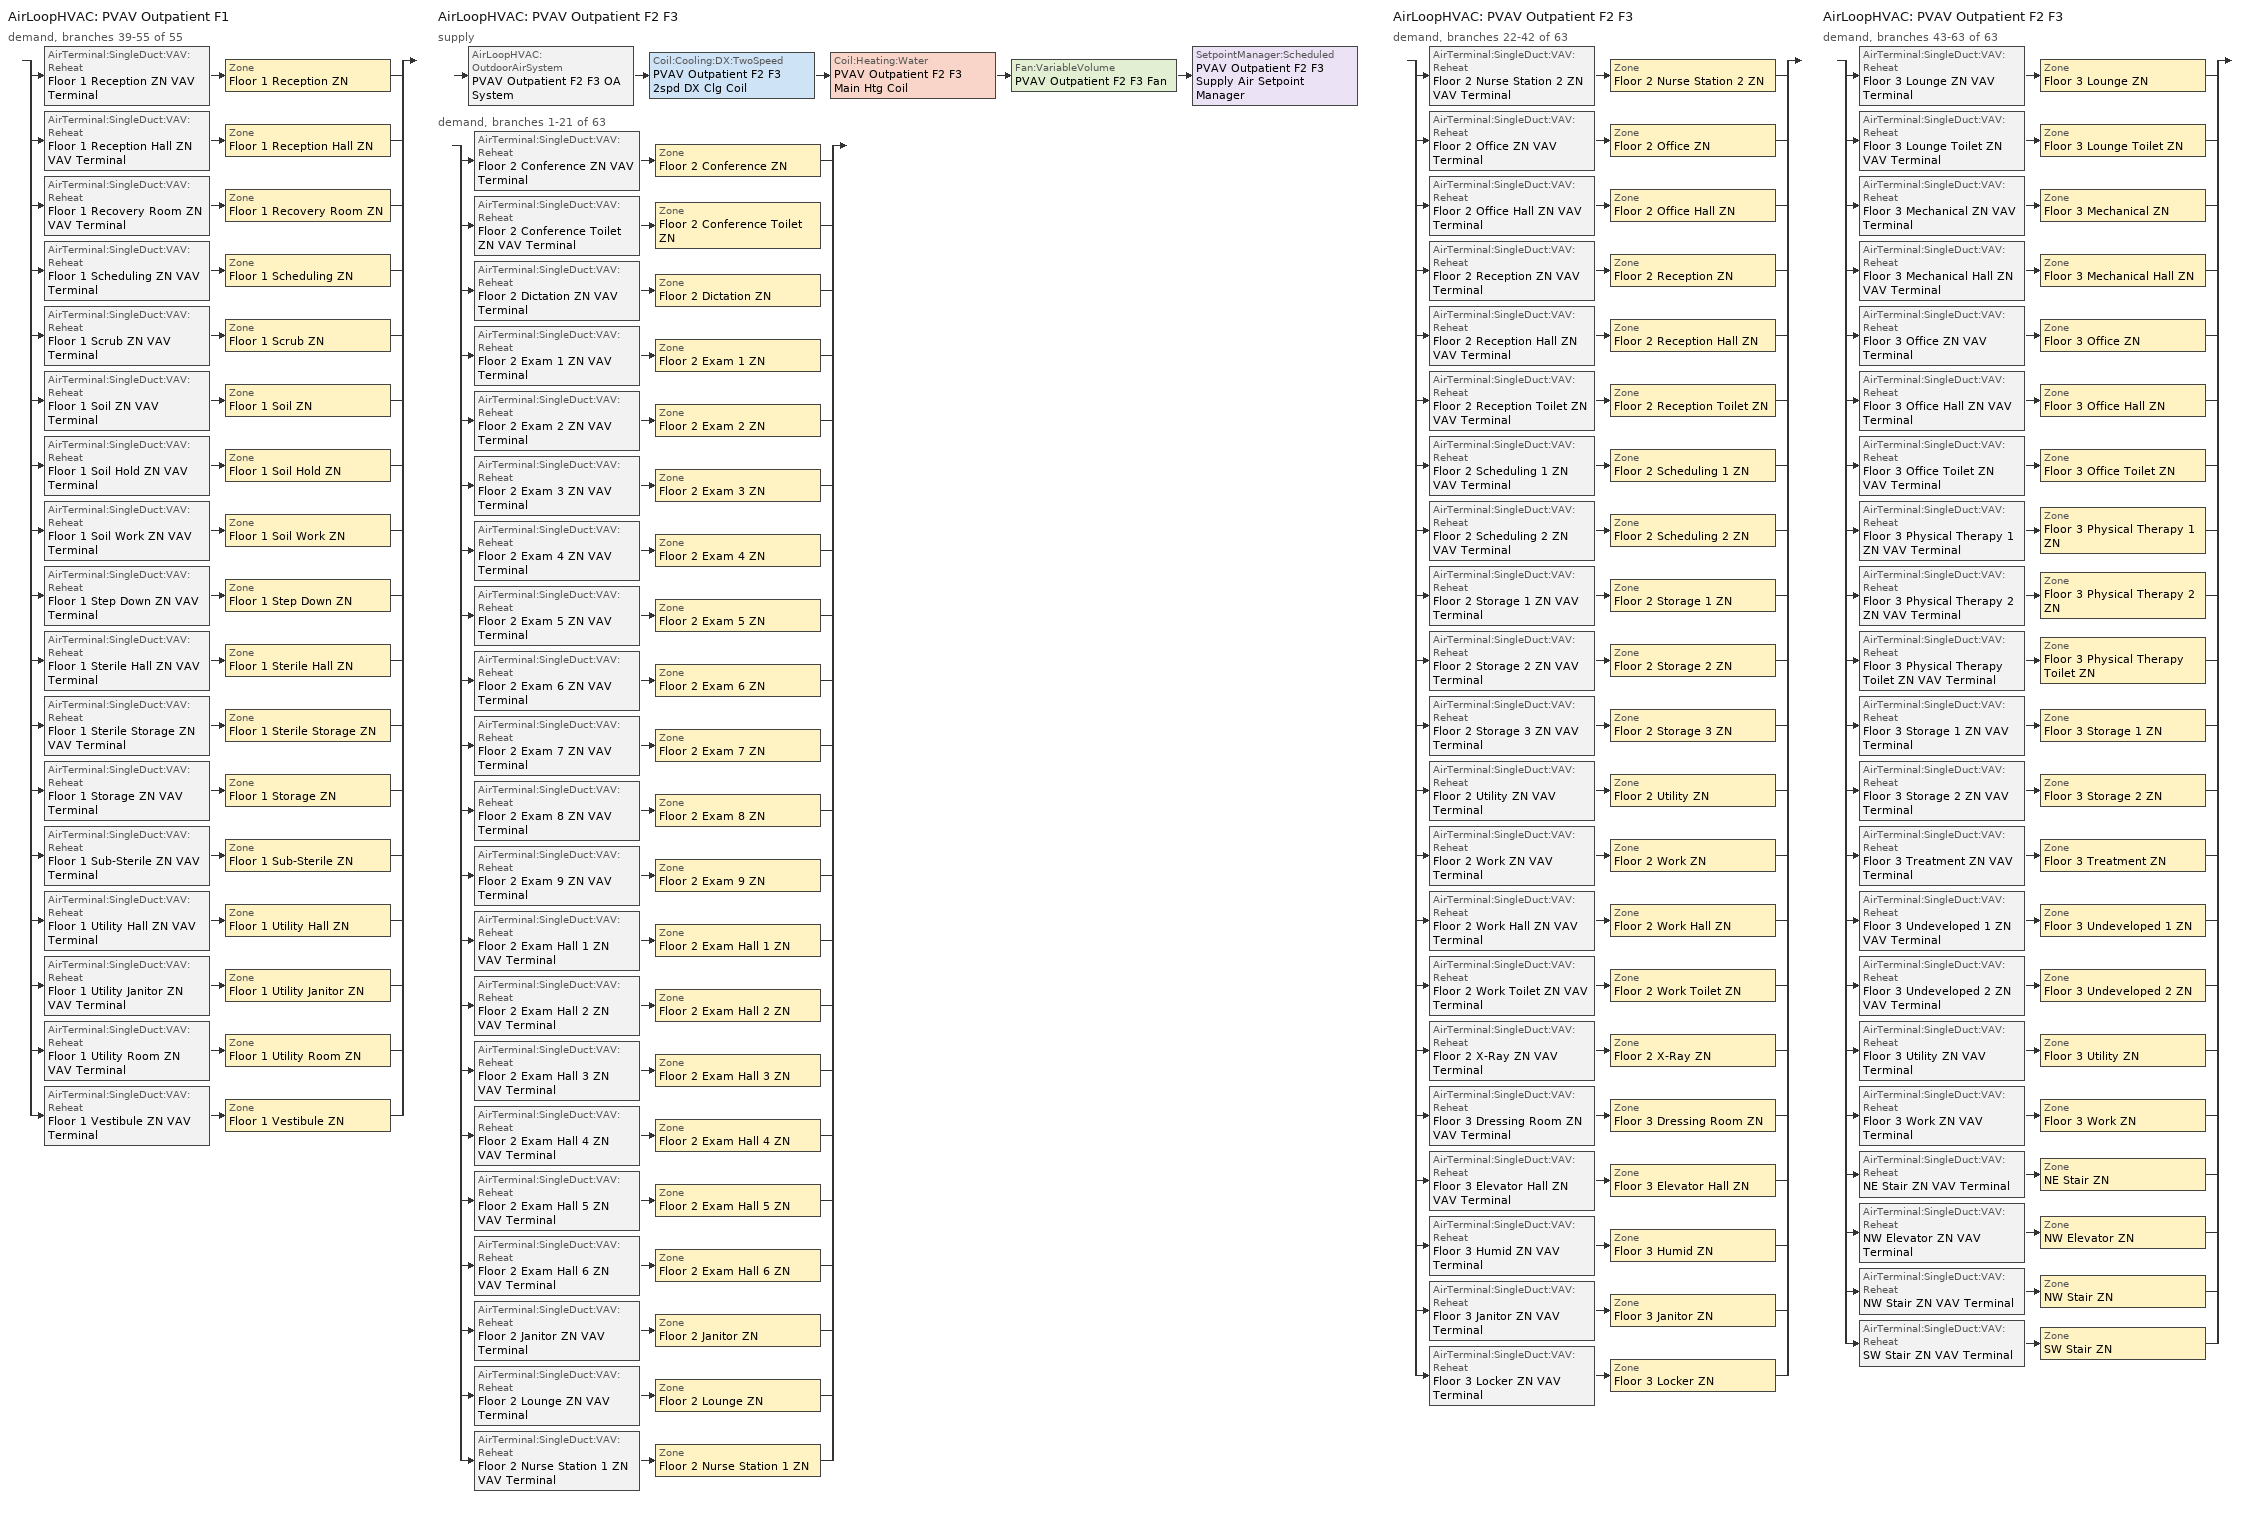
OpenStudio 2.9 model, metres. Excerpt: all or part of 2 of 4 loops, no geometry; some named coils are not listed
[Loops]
AirLoopHVAC 'PVAV Outpatient F1'
 demand, branches 39-55 of 55: split
  | AirTerminal:SingleDuct:VAV:Reheat 'Floor 1 Reception ZN VAV Terminal' > Zone 'Floor 1 Reception ZN'
  | AirTerminal:SingleDuct:VAV:Reheat 'Floor 1 Reception Hall ZN VAV Terminal' > Zone 'Floor 1 Reception Hall ZN'
  | AirTerminal:SingleDuct:VAV:Reheat 'Floor 1 Recovery Room ZN VAV Terminal' > Zone 'Floor 1 Recovery Room ZN'
  | AirTerminal:SingleDuct:VAV:Reheat 'Floor 1 Scheduling ZN VAV Terminal' > Zone 'Floor 1 Scheduling ZN'
  | AirTerminal:SingleDuct:VAV:Reheat 'Floor 1 Scrub ZN VAV Terminal' > Zone 'Floor 1 Scrub ZN'
  | AirTerminal:SingleDuct:VAV:Reheat 'Floor 1 Soil ZN VAV Terminal' > Zone 'Floor 1 Soil ZN'
  | AirTerminal:SingleDuct:VAV:Reheat 'Floor 1 Soil Hold ZN VAV Terminal' > Zone 'Floor 1 Soil Hold ZN'
  | AirTerminal:SingleDuct:VAV:Reheat 'Floor 1 Soil Work ZN VAV Terminal' > Zone 'Floor 1 Soil Work ZN'
  | AirTerminal:SingleDuct:VAV:Reheat 'Floor 1 Step Down ZN VAV Terminal' > Zone 'Floor 1 Step Down ZN'
  | AirTerminal:SingleDuct:VAV:Reheat 'Floor 1 Sterile Hall ZN VAV Terminal' > Zone 'Floor 1 Sterile Hall ZN'
  | AirTerminal:SingleDuct:VAV:Reheat 'Floor 1 Sterile Storage ZN VAV Terminal' > Zone 'Floor 1 Sterile Storage ZN'
  | AirTerminal:SingleDuct:VAV:Reheat 'Floor 1 Storage ZN VAV Terminal' > Zone 'Floor 1 Storage ZN'
  | AirTerminal:SingleDuct:VAV:Reheat 'Floor 1 Sub-Sterile ZN VAV Terminal' > Zone 'Floor 1 Sub-Sterile ZN'
  | AirTerminal:SingleDuct:VAV:Reheat 'Floor 1 Utility Hall ZN VAV Terminal' > Zone 'Floor 1 Utility Hall ZN'
  | AirTerminal:SingleDuct:VAV:Reheat 'Floor 1 Utility Janitor ZN VAV Terminal' > Zone 'Floor 1 Utility Janitor ZN'
  | AirTerminal:SingleDuct:VAV:Reheat 'Floor 1 Utility Room ZN VAV Terminal' > Zone 'Floor 1 Utility Room ZN'
  | AirTerminal:SingleDuct:VAV:Reheat 'Floor 1 Vestibule ZN VAV Terminal' > Zone 'Floor 1 Vestibule ZN'
AirLoopHVAC 'PVAV Outpatient F2 F3'
 supply: AirLoopHVAC:OutdoorAirSystem 'PVAV Outpatient F2 F3 OA System' > Coil:Cooling:DX:TwoSpeed 'PVAV Outpatient F2 F3 2spd DX Clg Coil' > Coil:Heating:Water 'PVAV Outpatient F2 F3 Main Htg Coil' > Fan:VariableVolume 'PVAV Outpatient F2 F3 Fan' > SetpointManager:Scheduled 'PVAV Outpatient F2 F3 Supply Air Setpoint Manager'
 demand, branches 1-21 of 63: split
  | AirTerminal:SingleDuct:VAV:Reheat 'Floor 2 Conference ZN VAV Terminal' > Zone 'Floor 2 Conference ZN'
  | AirTerminal:SingleDuct:VAV:Reheat 'Floor 2 Conference Toilet ZN VAV Terminal' > Zone 'Floor 2 Conference Toilet ZN'
  | AirTerminal:SingleDuct:VAV:Reheat 'Floor 2 Dictation ZN VAV Terminal' > Zone 'Floor 2 Dictation ZN'
  | AirTerminal:SingleDuct:VAV:Reheat 'Floor 2 Exam 1 ZN VAV Terminal' > Zone 'Floor 2 Exam 1 ZN'
  | AirTerminal:SingleDuct:VAV:Reheat 'Floor 2 Exam 2 ZN VAV Terminal' > Zone 'Floor 2 Exam 2 ZN'
  | AirTerminal:SingleDuct:VAV:Reheat 'Floor 2 Exam 3 ZN VAV Terminal' > Zone 'Floor 2 Exam 3 ZN'
  | AirTerminal:SingleDuct:VAV:Reheat 'Floor 2 Exam 4 ZN VAV Terminal' > Zone 'Floor 2 Exam 4 ZN'
  | AirTerminal:SingleDuct:VAV:Reheat 'Floor 2 Exam 5 ZN VAV Terminal' > Zone 'Floor 2 Exam 5 ZN'
  | AirTerminal:SingleDuct:VAV:Reheat 'Floor 2 Exam 6 ZN VAV Terminal' > Zone 'Floor 2 Exam 6 ZN'
  | AirTerminal:SingleDuct:VAV:Reheat 'Floor 2 Exam 7 ZN VAV Terminal' > Zone 'Floor 2 Exam 7 ZN'
  | AirTerminal:SingleDuct:VAV:Reheat 'Floor 2 Exam 8 ZN VAV Terminal' > Zone 'Floor 2 Exam 8 ZN'
  | AirTerminal:SingleDuct:VAV:Reheat 'Floor 2 Exam 9 ZN VAV Terminal' > Zone 'Floor 2 Exam 9 ZN'
  | AirTerminal:SingleDuct:VAV:Reheat 'Floor 2 Exam Hall 1 ZN VAV Terminal' > Zone 'Floor 2 Exam Hall 1 ZN'
  | AirTerminal:SingleDuct:VAV:Reheat 'Floor 2 Exam Hall 2 ZN VAV Terminal' > Zone 'Floor 2 Exam Hall 2 ZN'
  | AirTerminal:SingleDuct:VAV:Reheat 'Floor 2 Exam Hall 3 ZN VAV Terminal' > Zone 'Floor 2 Exam Hall 3 ZN'
  | AirTerminal:SingleDuct:VAV:Reheat 'Floor 2 Exam Hall 4 ZN VAV Terminal' > Zone 'Floor 2 Exam Hall 4 ZN'
  | AirTerminal:SingleDuct:VAV:Reheat 'Floor 2 Exam Hall 5 ZN VAV Terminal' > Zone 'Floor 2 Exam Hall 5 ZN'
  | AirTerminal:SingleDuct:VAV:Reheat 'Floor 2 Exam Hall 6 ZN VAV Terminal' > Zone 'Floor 2 Exam Hall 6 ZN'
  | AirTerminal:SingleDuct:VAV:Reheat 'Floor 2 Janitor ZN VAV Terminal' > Zone 'Floor 2 Janitor ZN'
  | AirTerminal:SingleDuct:VAV:Reheat 'Floor 2 Lounge ZN VAV Terminal' > Zone 'Floor 2 Lounge ZN'
  | AirTerminal:SingleDuct:VAV:Reheat 'Floor 2 Nurse Station 1 ZN VAV Terminal' > Zone 'Floor 2 Nurse Station 1 ZN'
AirLoopHVAC 'PVAV Outpatient F2 F3'
 demand, branches 22-42 of 63: split
  | AirTerminal:SingleDuct:VAV:Reheat 'Floor 2 Nurse Station 2 ZN VAV Terminal' > Zone 'Floor 2 Nurse Station 2 ZN'
  | AirTerminal:SingleDuct:VAV:Reheat 'Floor 2 Office ZN VAV Terminal' > Zone 'Floor 2 Office ZN'
  | AirTerminal:SingleDuct:VAV:Reheat 'Floor 2 Office Hall ZN VAV Terminal' > Zone 'Floor 2 Office Hall ZN'
  | AirTerminal:SingleDuct:VAV:Reheat 'Floor 2 Reception ZN VAV Terminal' > Zone 'Floor 2 Reception ZN'
  | AirTerminal:SingleDuct:VAV:Reheat 'Floor 2 Reception Hall ZN VAV Terminal' > Zone 'Floor 2 Reception Hall ZN'
  | AirTerminal:SingleDuct:VAV:Reheat 'Floor 2 Reception Toilet ZN VAV Terminal' > Zone 'Floor 2 Reception Toilet ZN'
  | AirTerminal:SingleDuct:VAV:Reheat 'Floor 2 Scheduling 1 ZN VAV Terminal' > Zone 'Floor 2 Scheduling 1 ZN'
  | AirTerminal:SingleDuct:VAV:Reheat 'Floor 2 Scheduling 2 ZN VAV Terminal' > Zone 'Floor 2 Scheduling 2 ZN'
  | AirTerminal:SingleDuct:VAV:Reheat 'Floor 2 Storage 1 ZN VAV Terminal' > Zone 'Floor 2 Storage 1 ZN'
  | AirTerminal:SingleDuct:VAV:Reheat 'Floor 2 Storage 2 ZN VAV Terminal' > Zone 'Floor 2 Storage 2 ZN'
  | AirTerminal:SingleDuct:VAV:Reheat 'Floor 2 Storage 3 ZN VAV Terminal' > Zone 'Floor 2 Storage 3 ZN'
  | AirTerminal:SingleDuct:VAV:Reheat 'Floor 2 Utility ZN VAV Terminal' > Zone 'Floor 2 Utility ZN'
  | AirTerminal:SingleDuct:VAV:Reheat 'Floor 2 Work ZN VAV Terminal' > Zone 'Floor 2 Work ZN'
  | AirTerminal:SingleDuct:VAV:Reheat 'Floor 2 Work Hall ZN VAV Terminal' > Zone 'Floor 2 Work Hall ZN'
  | AirTerminal:SingleDuct:VAV:Reheat 'Floor 2 Work Toilet ZN VAV Terminal' > Zone 'Floor 2 Work Toilet ZN'
  | AirTerminal:SingleDuct:VAV:Reheat 'Floor 2 X-Ray ZN VAV Terminal' > Zone 'Floor 2 X-Ray ZN'
  | AirTerminal:SingleDuct:VAV:Reheat 'Floor 3 Dressing Room ZN VAV Terminal' > Zone 'Floor 3 Dressing Room ZN'
  | AirTerminal:SingleDuct:VAV:Reheat 'Floor 3 Elevator Hall ZN VAV Terminal' > Zone 'Floor 3 Elevator Hall ZN'
  | AirTerminal:SingleDuct:VAV:Reheat 'Floor 3 Humid ZN VAV Terminal' > Zone 'Floor 3 Humid ZN'
  | AirTerminal:SingleDuct:VAV:Reheat 'Floor 3 Janitor ZN VAV Terminal' > Zone 'Floor 3 Janitor ZN'
  | AirTerminal:SingleDuct:VAV:Reheat 'Floor 3 Locker ZN VAV Terminal' > Zone 'Floor 3 Locker ZN'
AirLoopHVAC 'PVAV Outpatient F2 F3'
 demand, branches 43-63 of 63: split
  | AirTerminal:SingleDuct:VAV:Reheat 'Floor 3 Lounge ZN VAV Terminal' > Zone 'Floor 3 Lounge ZN'
  | AirTerminal:SingleDuct:VAV:Reheat 'Floor 3 Lounge Toilet ZN VAV Terminal' > Zone 'Floor 3 Lounge Toilet ZN'
  | AirTerminal:SingleDuct:VAV:Reheat 'Floor 3 Mechanical ZN VAV Terminal' > Zone 'Floor 3 Mechanical ZN'
  | AirTerminal:SingleDuct:VAV:Reheat 'Floor 3 Mechanical Hall ZN VAV Terminal' > Zone 'Floor 3 Mechanical Hall ZN'
  | AirTerminal:SingleDuct:VAV:Reheat 'Floor 3 Office ZN VAV Terminal' > Zone 'Floor 3 Office ZN'
  | AirTerminal:SingleDuct:VAV:Reheat 'Floor 3 Office Hall ZN VAV Terminal' > Zone 'Floor 3 Office Hall ZN'
  | AirTerminal:SingleDuct:VAV:Reheat 'Floor 3 Office Toilet ZN VAV Terminal' > Zone 'Floor 3 Office Toilet ZN'
  | AirTerminal:SingleDuct:VAV:Reheat 'Floor 3 Physical Therapy 1 ZN VAV Terminal' > Zone 'Floor 3 Physical Therapy 1 ZN'
  | AirTerminal:SingleDuct:VAV:Reheat 'Floor 3 Physical Therapy 2 ZN VAV Terminal' > Zone 'Floor 3 Physical Therapy 2 ZN'
  | AirTerminal:SingleDuct:VAV:Reheat 'Floor 3 Physical Therapy Toilet ZN VAV Terminal' > Zone 'Floor 3 Physical Therapy Toilet ZN'
  | AirTerminal:SingleDuct:VAV:Reheat 'Floor 3 Storage 1 ZN VAV Terminal' > Zone 'Floor 3 Storage 1 ZN'
  | AirTerminal:SingleDuct:VAV:Reheat 'Floor 3 Storage 2 ZN VAV Terminal' > Zone 'Floor 3 Storage 2 ZN'
  | AirTerminal:SingleDuct:VAV:Reheat 'Floor 3 Treatment ZN VAV Terminal' > Zone 'Floor 3 Treatment ZN'
  | AirTerminal:SingleDuct:VAV:Reheat 'Floor 3 Undeveloped 1 ZN VAV Terminal' > Zone 'Floor 3 Undeveloped 1 ZN'
  | AirTerminal:SingleDuct:VAV:Reheat 'Floor 3 Undeveloped 2 ZN VAV Terminal' > Zone 'Floor 3 Undeveloped 2 ZN'
  | AirTerminal:SingleDuct:VAV:Reheat 'Floor 3 Utility ZN VAV Terminal' > Zone 'Floor 3 Utility ZN'
  | AirTerminal:SingleDuct:VAV:Reheat 'Floor 3 Work ZN VAV Terminal' > Zone 'Floor 3 Work ZN'
  | AirTerminal:SingleDuct:VAV:Reheat 'NE Stair ZN VAV Terminal' > Zone 'NE Stair ZN'
  | AirTerminal:SingleDuct:VAV:Reheat 'NW Elevator ZN VAV Terminal' > Zone 'NW Elevator ZN'
  | AirTerminal:SingleDuct:VAV:Reheat 'NW Stair ZN VAV Terminal' > Zone 'NW Stair ZN'
  | AirTerminal:SingleDuct:VAV:Reheat 'SW Stair ZN VAV Terminal' > Zone 'SW Stair ZN'
[Sizing:Zone] Zone Cooling Design Supply Air Temperature Input Method=SupplyAirTemperature; Zone Cooling Design Supply Air Temperature {C}=12.7778; Zone Cooling Design Supply Air Temperature Difference {deltaC}=11.11; Zone Heating Design Supply Air Temperature Input Method=SupplyAirTemperature; Zone Heating Design Supply Air Temperature {C}=50; Zone Heating Design Supply Air Temperature Difference {deltaC}=11.11; Zone Cooling Design Supply Air Humidity Ratio {kg-H2O/kg-air}=0.0085; Zone Heating Design Supply Air Humidity Ratio {kg-H2O/kg-air}=0.008; Heating Design Air Flow Method=DesignDay; Account for Dedicated Outdoor Air System=No; Dedicated Outdoor Air System Control Strategy=NeutralSupplyAir; Dedicated Outdoor Air Low Setpoint Temperature for Design {C}=autosize; Dedicated Outdoor Air High Setpoint Temperature for Design {C}=autosize
Name | Cooling Design Air Flow Method | Cooling Minimum Air Flow per Zone Floor Area {m3/s-m2}
Floor 1 Reception ZN; Floor 1 Reception Hall ZN; Floor 1 Scheduling ZN; Floor 1 Scrub ZN; Floor 1 Sterile Hall ZN; Floor 1 Sterile Storage ZN; Floor 1 Storage ZN; Floor 1 Sub-Sterile ZN; Floor 1 Utility Hall ZN; Floor 1 Utility Janitor ZN; Floor 1 Utility Room ZN; Floor 1 Vestibule ZN; Floor 2 Conference ZN; Floor 2 Dictation ZN; Floor 2 Exam Hall 1 ZN; Floor 2 Exam Hall 2 ZN; Floor 2 Exam Hall 3 ZN; Floor 2 Exam Hall 4 ZN; Floor 2 Exam Hall 5 ZN; Floor 2 Exam Hall 6 ZN; Floor 2 Janitor ZN; Floor 2 Lounge ZN; Floor 2 Nurse Station 1 ZN; Floor 2 Nurse Station 2 ZN; Floor 2 Office ZN; Floor 2 Office Hall ZN; Floor 2 Reception ZN; Floor 2 Reception Hall ZN; Floor 2 Scheduling 1 ZN; Floor 2 Scheduling 2 ZN; Floor 2 Storage 1 ZN; Floor 2 Storage 2 ZN; Floor 2 Storage 3 ZN; Floor 2 Utility ZN; Floor 2 Work ZN; Floor 2 Work Hall ZN; Floor 2 X-Ray ZN; Floor 3 Dressing Room ZN; Floor 3 Elevator Hall ZN; Floor 3 Humid ZN; Floor 3 Janitor ZN; Floor 3 Locker ZN; Floor 3 Lounge ZN; Floor 3 Mechanical Hall ZN; Floor 3 Office ZN; Floor 3 Office Hall ZN; Floor 3 Storage 1 ZN; Floor 3 Storage 2 ZN; Floor 3 Undeveloped 1 ZN; Floor 3 Undeveloped 2 ZN; Floor 3 Utility ZN; Floor 3 Work ZN; NE Stair ZN; NW Elevator ZN; NW Stair ZN; SW Stair ZN | DesignDay
Floor 1 Recovery Room ZN; Floor 1 Step Down ZN; Floor 2 Exam 1 ZN; Floor 2 Exam 2 ZN; Floor 2 Exam 3 ZN; Floor 2 Exam 4 ZN; Floor 2 Exam 5 ZN; Floor 2 Exam 6 ZN; Floor 2 Exam 7 ZN; Floor 2 Exam 8 ZN; Floor 2 Exam 9 ZN; Floor 3 Physical Therapy 1 ZN; Floor 3 Physical Therapy 2 ZN; Floor 3 Treatment ZN | DesignDayWithLimit | 0.00508
Floor 1 Soil ZN; Floor 1 Soil Hold ZN; Floor 1 Soil Work ZN; Floor 2 Conference Toilet ZN; Floor 2 Reception Toilet ZN; Floor 2 Work Toilet ZN; Floor 3 Lounge Toilet ZN; Floor 3 Office Toilet ZN; Floor 3 Physical Therapy Toilet ZN | DesignDayWithLimit | 0.00846667
[Zone equipment]
Floor 1 Reception ZN: Floor 1 Reception ZN VAV Terminal
Floor 1 Reception Hall ZN: Floor 1 Reception Hall ZN VAV Terminal
Floor 1 Recovery Room ZN: Floor 1 Recovery Room ZN VAV Terminal
Floor 1 Scheduling ZN: Floor 1 Scheduling ZN VAV Terminal
Floor 1 Scrub ZN: Floor 1 Scrub ZN VAV Terminal
Floor 1 Soil ZN: Floor 1 Soil ZN VAV Terminal, Floor 1 Soil ZN Exhaust Fan
Floor 1 Soil Hold ZN: Floor 1 Soil Hold ZN VAV Terminal, Floor 1 Soil Hold ZN Exhaust Fan
Floor 1 Soil Work ZN: Floor 1 Soil Work ZN VAV Terminal, Floor 1 Soil Work ZN Exhaust Fan
Floor 1 Step Down ZN: Floor 1 Step Down ZN VAV Terminal
Floor 1 Sterile Hall ZN: Floor 1 Sterile Hall ZN VAV Terminal
Floor 1 Sterile Storage ZN: Floor 1 Sterile Storage ZN VAV Terminal
Floor 1 Storage ZN: Floor 1 Storage ZN VAV Terminal
Floor 1 Sub-Sterile ZN: Floor 1 Sub-Sterile ZN VAV Terminal
Floor 1 Utility Hall ZN: Floor 1 Utility Hall ZN VAV Terminal
Floor 1 Utility Janitor ZN: Floor 1 Utility Janitor ZN VAV Terminal
Floor 1 Utility Room ZN: Floor 1 Utility Room ZN VAV Terminal
Floor 1 Vestibule ZN: Floor 1 Vestibule ZN VAV Terminal
Floor 2 Conference ZN: Floor 2 Conference ZN VAV Terminal
Floor 2 Conference Toilet ZN: Floor 2 Conference Toilet ZN VAV Terminal, Floor 2 Conference Toilet ZN Exhaust Fan
Floor 2 Dictation ZN: Floor 2 Dictation ZN VAV Terminal
Floor 2 Exam 1 ZN: Floor 2 Exam 1 ZN VAV Terminal
Floor 2 Exam 2 ZN: Floor 2 Exam 2 ZN VAV Terminal
Floor 2 Exam 3 ZN: Floor 2 Exam 3 ZN VAV Terminal
Floor 2 Exam 4 ZN: Floor 2 Exam 4 ZN VAV Terminal
Floor 2 Exam 5 ZN: Floor 2 Exam 5 ZN VAV Terminal
Floor 2 Exam 6 ZN: Floor 2 Exam 6 ZN VAV Terminal
Floor 2 Exam 7 ZN: Floor 2 Exam 7 ZN VAV Terminal
Floor 2 Exam 8 ZN: Floor 2 Exam 8 ZN VAV Terminal
Floor 2 Exam 9 ZN: Floor 2 Exam 9 ZN VAV Terminal
Floor 2 Exam Hall 1 ZN: Floor 2 Exam Hall 1 ZN VAV Terminal
Floor 2 Exam Hall 2 ZN: Floor 2 Exam Hall 2 ZN VAV Terminal
Floor 2 Exam Hall 3 ZN: Floor 2 Exam Hall 3 ZN VAV Terminal
Floor 2 Exam Hall 4 ZN: Floor 2 Exam Hall 4 ZN VAV Terminal
Floor 2 Exam Hall 5 ZN: Floor 2 Exam Hall 5 ZN VAV Terminal
Floor 2 Exam Hall 6 ZN: Floor 2 Exam Hall 6 ZN VAV Terminal
Floor 2 Janitor ZN: Floor 2 Janitor ZN VAV Terminal
Floor 2 Lounge ZN: Floor 2 Lounge ZN VAV Terminal
Floor 2 Nurse Station 1 ZN: Floor 2 Nurse Station 1 ZN VAV Terminal
Floor 2 Nurse Station 2 ZN: Floor 2 Nurse Station 2 ZN VAV Terminal
Floor 2 Office ZN: Floor 2 Office ZN VAV Terminal
Floor 2 Office Hall ZN: Floor 2 Office Hall ZN VAV Terminal
Floor 2 Reception ZN: Floor 2 Reception ZN VAV Terminal
Floor 2 Reception Hall ZN: Floor 2 Reception Hall ZN VAV Terminal
Floor 2 Reception Toilet ZN: Floor 2 Reception Toilet ZN VAV Terminal, Floor 2 Reception Toilet ZN Exhaust Fan
Floor 2 Scheduling 1 ZN: Floor 2 Scheduling 1 ZN VAV Terminal
Floor 2 Scheduling 2 ZN: Floor 2 Scheduling 2 ZN VAV Terminal
Floor 2 Storage 1 ZN: Floor 2 Storage 1 ZN VAV Terminal
Floor 2 Storage 2 ZN: Floor 2 Storage 2 ZN VAV Terminal
Floor 2 Storage 3 ZN: Floor 2 Storage 3 ZN VAV Terminal
Floor 2 Utility ZN: Floor 2 Utility ZN VAV Terminal
Floor 2 Work ZN: Floor 2 Work ZN VAV Terminal
Floor 2 Work Hall ZN: Floor 2 Work Hall ZN VAV Terminal
Floor 2 Work Toilet ZN: Floor 2 Work Toilet ZN VAV Terminal, Floor 2 Work Toilet ZN Exhaust Fan
Floor 2 X-Ray ZN: Floor 2 X-Ray ZN VAV Terminal, Floor 2 X-Ray ZN Exhaust Fan
Floor 3 Dressing Room ZN: Floor 3 Dressing Room ZN VAV Terminal
Floor 3 Elevator Hall ZN: Floor 3 Elevator Hall ZN VAV Terminal
Floor 3 Humid ZN: Floor 3 Humid ZN VAV Terminal
Floor 3 Janitor ZN: Floor 3 Janitor ZN VAV Terminal
Floor 3 Locker ZN: Floor 3 Locker ZN VAV Terminal
Floor 3 Lounge ZN: Floor 3 Lounge ZN VAV Terminal
Floor 3 Lounge Toilet ZN: Floor 3 Lounge Toilet ZN VAV Terminal, Floor 3 Lounge Toilet ZN Exhaust Fan
Floor 3 Mechanical ZN: Floor 3 Mechanical ZN VAV Terminal
Floor 3 Mechanical Hall ZN: Floor 3 Mechanical Hall ZN VAV Terminal
Floor 3 Office ZN: Floor 3 Office ZN VAV Terminal
Floor 3 Office Hall ZN: Floor 3 Office Hall ZN VAV Terminal
Floor 3 Office Toilet ZN: Floor 3 Office Toilet ZN VAV Terminal, Floor 3 Office Toilet ZN Exhaust Fan
Floor 3 Physical Therapy 1 ZN: Floor 3 Physical Therapy 1 ZN VAV Terminal
Floor 3 Physical Therapy 2 ZN: Floor 3 Physical Therapy 2 ZN VAV Terminal
Floor 3 Physical Therapy Toilet ZN: Floor 3 Physical Therapy Toilet ZN VAV Terminal, Floor 3 Physical Therapy Toilet ZN Exhaust Fan
Floor 3 Storage 1 ZN: Floor 3 Storage 1 ZN VAV Terminal
Floor 3 Storage 2 ZN: Floor 3 Storage 2 ZN VAV Terminal
Floor 3 Treatment ZN: Floor 3 Treatment ZN VAV Terminal
Floor 3 Undeveloped 1 ZN: Floor 3 Undeveloped 1 ZN VAV Terminal
Floor 3 Undeveloped 2 ZN: Floor 3 Undeveloped 2 ZN VAV Terminal
Floor 3 Utility ZN: Floor 3 Utility ZN VAV Terminal
Floor 3 Work ZN: Floor 3 Work ZN VAV Terminal
NE Stair ZN: NE Stair ZN VAV Terminal
NW Elevator ZN: NW Elevator ZN VAV Terminal
NW Stair ZN: NW Stair ZN VAV Terminal
SW Stair ZN: SW Stair ZN VAV Terminal
[SetpointManager:Scheduled]
PVAV Outpatient F2 F3 Supply Air Setpoint Manager: Control Variable=Temperature; Schedule=Supply Air Temp - 55.0F 1
[AirLoopHVAC]
PVAV Outpatient F2 F3: Availability Schedule=OutPatientHealthCare HVACOperationSchd; Design Supply Air Flow Rate {m3/s}=AutoSize
[Sizing:System]
PVAV Outpatient F2 F3: Type of Load to Size On=Sensible; Design Outdoor Air Flow Rate {m3/s}=Autosize; Central Heating Maximum System Air Flow Ratio=0.3; Preheat Design Temperature {C}=7.22222; Preheat Design Humidity Ratio {kg-H2O/kg-Air}=0.008; Precool Design Temperature {C}=12.7778; Precool Design Humidity Ratio {kg-H2O/kg-Air}=0.008; Central Cooling Design Supply Air Temperature {C}=12.7778; Central Heating Design Supply Air Temperature {C}=12.7778; Sizing Option=Coincident; 100% Outdoor Air in Cooling=No; 100% Outdoor Air in Heating=No; Central Cooling Design Supply Air Humidity Ratio {kg-H2O/kg-Air}=0.0085; Central Heating Design Supply Air Humidity Ratio {kg-H2O/kg-Air}=0.008; Cooling Design Air Flow Method=DesignDay; Cooling Design Air Flow Rate {m3/s}=0; Heating Design Air Flow Method=DesignDay; Heating Design Air Flow Rate {m3/s}=0; System Outdoor Air Method=ZoneSum; Zone Maximum Outdoor Air Fraction=1; Cooling Supply Air Flow Rate Per Floor Area {m3/s-m2}=0.00996765; Cooling Fraction of Autosized Cooling Supply Air Flow Rate=1; Cooling Supply Air Flow Rate Per Unit Cooling Capacity {m3/s-W}=3.94755e-05; Heating Supply Air Flow Rate Per Floor Area {m3/s-m2}=0.00996765; Heating Fraction of Autosized Heating Supply Air Flow Rate=1; Heating Fraction of Autosized Cooling Supply Air Flow Rate=1; Heating Supply Air Flow Rate Per Unit Heating Capacity {m3/s-W}=3.15882e-05; Cooling Design Capacity Method=CoolingDesignCapacity; Cooling Design Capacity {W}=autosize; Cooling Design Capacity Per Floor Area {W/m2}=234.7; Fraction of Autosized Cooling Design Capacity=1; Heating Design Capacity Method=HeatingDesignCapacity; Heating Design Capacity {W}=autosize; Heating Design Capacity Per Floor Area {W/m2}=157; Fraction of Autosized Heating Design Capacity=1; Central Cooling Capacity Control Method=OnOff
[Fan:VariableVolume]
PVAV Outpatient F2 F3 Fan: Availability Schedule=Always On Discrete; Fan Total Efficiency=0.6045; Pressure Rise {Pa}=1017.592; Maximum Flow Rate {m3/s}=Autosize; Fan Power Minimum Flow Rate Input Method=FixedFlowRate; Fan Power Minimum Flow Fraction=0; Fan Power Minimum Air Flow Rate {m3/s}=0; Motor Efficiency=0.93; Motor In Airstream Fraction=1; Fan Power Coefficient 1=0.0407599; Fan Power Coefficient 2=0.088045; Fan Power Coefficient 3=-0.0729261; Fan Power Coefficient 4=0.94374; Fan Power Coefficient 5=0
[Coil:Cooling:DX:TwoSpeed]
PVAV Outpatient F2 F3 2spd DX Clg Coil: Availability Schedule=Always On Discrete; Rated High Speed Total Cooling Capacity {W}=Autosize; Rated High Speed Sensible Heat Ratio=Autosize; Rated High Speed COP {W/W}=3; Rated High Speed Air Flow Rate {m3/s}=Autosize; Total Cooling Capacity Function of Temperature Curve=Curve Biquadratic 5; Total Cooling Capacity Function of Flow Fraction Curve=Curve Quadratic 4; Energy Input Ratio Function of Temperature Curve=Curve Biquadratic 6; Energy Input Ratio Function of Flow Fraction Curve=Curve Quadratic 5; Part Load Fraction Correlation Curve=Curve Quadratic 6; Rated Low Speed Total Cooling Capacity {W}=Autosize; Rated Low Speed Sensible Heat Ratio=0.69; Rated Low Speed COP {W/W}=3; Low Speed Total Cooling Capacity Function of Temperature Curve=Curve Biquadratic 7; Low Speed Energy Input Ratio Function of Temperature Curve=Curve Biquadratic 8; Condenser Type=AirCooled; High Speed Evaporative Condenser Effectiveness=0; High Speed Evaporative Condenser Air Flow Rate {m3/s}=Autosize; High Speed Evaporative Condenser Pump Rated Power Consumption {W}=Autosize; Low Speed Evaporative Condenser Effectiveness=0; Low Speed Evaporative Condenser Air Flow Rate {m3/s}=Autosize; Low Speed Evaporative Condenser Pump Rated Power Consumption {W}=Autosize; Basin Heater Capacity {W/K}=10; Basin Heater Setpoint Temperature {C}=2
[Controller:OutdoorAir]
Controller Outdoor Air 2: Minimum Outdoor Air Flow Rate {m3/s}=autosize; Maximum Outdoor Air Flow Rate {m3/s}=Autosize; Economizer Control Type=NoEconomizer; Economizer Control Action Type=ModulateFlow; Economizer Maximum Limit Dry-Bulb Temperature {C}=28; Economizer Maximum Limit Enthalpy {J/kg}=64000; Lockout Type=NoLockout; Minimum Limit Type=FixedMinimum; Minimum Outdoor Air Schedule=OutPatientHealthCare BLDG_OA_SCH; Controller Mechanical Ventilation=PVAV Outpatient F2 F3 Ventilation Controller; High Humidity Control=No; Heat Recovery Bypass Control Type=BypassWhenWithinEconomizerLimits
[Controller:MechanicalVentilation]
PVAV Outpatient F2 F3 Ventilation Controller: Availability Schedule=OutPatientHealthCare BLDG_OA_SCH; System Outdoor Air Method=ZoneSum
[AirLoopHVAC:OutdoorAirSystem]
PVAV Outpatient F2 F3 OA System: Controller=Controller Outdoor Air 2
[AirTerminal:SingleDuct:VAV:Reheat] Availability Schedule=Always On Discrete; Maximum Air Flow Rate {m3/s}=AutoSize; Zone Minimum Air Flow Input Method=Constant; Fixed Minimum Air Flow Rate {m3/s}=0; Maximum Hot Water or Steam Flow Rate {m3/s}=AutoSize; Minimum Hot Water or Steam Flow Rate {m3/s}=0; Convergence Tolerance=0.001; Maximum Flow per Zone Floor Area During Reheat {m3/s-m2}=AutoSize; Maximum Flow Fraction During Reheat=AutoSize; Maximum Reheat Air Temperature {C}=50; Control For Outdoor Air=No
Name | Constant Minimum Air Flow Fraction | Reheat Coil | Damper Heating Action
Floor 1 Reception ZN VAV Terminal | 0.2 | Floor 1 Reception ZN Reheat Coil | ReverseWithLimits
Floor 1 Reception Hall ZN VAV Terminal | 0.2 | Floor 1 Reception Hall ZN Reheat Coil | ReverseWithLimits
Floor 1 Recovery Room ZN VAV Terminal | 1 | Floor 1 Recovery Room ZN Reheat Coil | ReverseWithLimits
Floor 1 Scheduling ZN VAV Terminal | 0.2 | Floor 1 Scheduling ZN Reheat Coil | ReverseWithLimits
Floor 1 Scrub ZN VAV Terminal | 0.2 | Floor 1 Scrub ZN Reheat Coil | ReverseWithLimits
Floor 1 Soil ZN VAV Terminal | 1 | Floor 1 Soil ZN Reheat Coil | ReverseWithLimits
Floor 1 Soil Hold ZN VAV Terminal | 1 | Floor 1 Soil Hold ZN Reheat Coil | ReverseWithLimits
Floor 1 Soil Work ZN VAV Terminal | 1 | Floor 1 Soil Work ZN Reheat Coil | ReverseWithLimits
Floor 1 Step Down ZN VAV Terminal | 1 | Floor 1 Step Down ZN Reheat Coil | ReverseWithLimits
Floor 1 Sterile Hall ZN VAV Terminal | 0.2 | Floor 1 Sterile Hall ZN Reheat Coil | ReverseWithLimits
Floor 1 Sterile Storage ZN VAV Terminal | 0.2 | Floor 1 Sterile Storage ZN Reheat Coil | ReverseWithLimits
Floor 1 Storage ZN VAV Terminal | 0.2 | Floor 1 Storage ZN Reheat Coil | ReverseWithLimits
Floor 1 Sub-Sterile ZN VAV Terminal | 0.2 | Floor 1 Sub-Sterile ZN Reheat Coil | ReverseWithLimits
Floor 1 Utility Hall ZN VAV Terminal | 0.2 | Floor 1 Utility Hall ZN Reheat Coil | ReverseWithLimits
Floor 1 Utility Janitor ZN VAV Terminal | 0.2 | Floor 1 Utility Janitor ZN Reheat Coil | ReverseWithLimits
Floor 1 Utility Room ZN VAV Terminal | 0.2 | Floor 1 Utility Room ZN Reheat Coil | ReverseWithLimits
Floor 1 Vestibule ZN VAV Terminal | 0.2 | Floor 1 Vestibule ZN Reheat Coil | ReverseWithLimits
Floor 2 Conference ZN VAV Terminal | 0.2 | Floor 2 Conference ZN Electric Reheat Coil | Normal
Floor 2 Conference Toilet ZN VAV Terminal | 1 | Floor 2 Conference Toilet ZN Electric Reheat Coil | Normal
Floor 2 Dictation ZN VAV Terminal | 0.2 | Floor 2 Dictation ZN Electric Reheat Coil | Normal
Floor 2 Exam 1 ZN VAV Terminal | 0.51 | Floor 2 Exam 1 ZN Electric Reheat Coil | Normal
Floor 2 Exam 2 ZN VAV Terminal | 1 | Floor 2 Exam 2 ZN Electric Reheat Coil | Normal
Floor 2 Exam 3 ZN VAV Terminal | 1 | Floor 2 Exam 3 ZN Electric Reheat Coil | Normal
Floor 2 Exam 4 ZN VAV Terminal | 0.64 | Floor 2 Exam 4 ZN Electric Reheat Coil | Normal
Floor 2 Exam 5 ZN VAV Terminal | 0.69 | Floor 2 Exam 5 ZN Electric Reheat Coil | Normal
Floor 2 Exam 6 ZN VAV Terminal | 0.94 | Floor 2 Exam 6 ZN Electric Reheat Coil | Normal
Floor 2 Exam 7 ZN VAV Terminal | 1 | Floor 2 Exam 7 ZN Electric Reheat Coil | Normal
Floor 2 Exam 8 ZN VAV Terminal | 0.93 | Floor 2 Exam 8 ZN Electric Reheat Coil | Normal
Floor 2 Exam 9 ZN VAV Terminal | 1 | Floor 2 Exam 9 ZN Electric Reheat Coil | Normal
Floor 2 Exam Hall 1 ZN VAV Terminal | 0.2 | Floor 2 Exam Hall 1 ZN Electric Reheat Coil | Normal
Floor 2 Exam Hall 2 ZN VAV Terminal | 0.2 | Floor 2 Exam Hall 2 ZN Electric Reheat Coil | Normal
Floor 2 Exam Hall 3 ZN VAV Terminal | 0.2 | Floor 2 Exam Hall 3 ZN Electric Reheat Coil | Normal
Floor 2 Exam Hall 4 ZN VAV Terminal | 0.2 | Floor 2 Exam Hall 4 ZN Electric Reheat Coil | Normal
Floor 2 Exam Hall 5 ZN VAV Terminal | 0.2 | Floor 2 Exam Hall 5 ZN Electric Reheat Coil | Normal
Floor 2 Exam Hall 6 ZN VAV Terminal | 0.2 | Floor 2 Exam Hall 6 ZN Electric Reheat Coil | Normal
Floor 2 Janitor ZN VAV Terminal | 0.2 | Floor 2 Janitor ZN Electric Reheat Coil | Normal
Floor 2 Lounge ZN VAV Terminal | 0.2 | Floor 2 Lounge ZN Electric Reheat Coil | Normal
Floor 2 Nurse Station 1 ZN VAV Terminal | 0.2 | Floor 2 Nurse Station 1 ZN Electric Reheat Coil | Normal
Floor 2 Nurse Station 2 ZN VAV Terminal | 0.2 | Floor 2 Nurse Station 2 ZN Electric Reheat Coil | Normal
Floor 2 Office ZN VAV Terminal | 0.2 | Floor 2 Office ZN Electric Reheat Coil | Normal
Floor 2 Office Hall ZN VAV Terminal | 0.2 | Floor 2 Office Hall ZN Electric Reheat Coil | Normal
Floor 2 Reception ZN VAV Terminal | 0.2 | Floor 2 Reception ZN Electric Reheat Coil | Normal
Floor 2 Reception Hall ZN VAV Terminal | 0.2 | Floor 2 Reception Hall ZN Electric Reheat Coil | Normal
Floor 2 Reception Toilet ZN VAV Terminal | 1 | Floor 2 Reception Toilet ZN Electric Reheat Coil | Normal
Floor 2 Scheduling 1 ZN VAV Terminal | 0.2 | Floor 2 Scheduling 1 ZN Electric Reheat Coil | Normal
Floor 2 Scheduling 2 ZN VAV Terminal | 0.2 | Floor 2 Scheduling 2 ZN Electric Reheat Coil | Normal
Floor 2 Storage 1 ZN VAV Terminal | 0.2 | Floor 2 Storage 1 ZN Electric Reheat Coil | Normal
Floor 2 Storage 2 ZN VAV Terminal | 0.2 | Floor 2 Storage 2 ZN Electric Reheat Coil | Normal
Floor 2 Storage 3 ZN VAV Terminal | 0.2 | Floor 2 Storage 3 ZN Electric Reheat Coil | Normal
Floor 2 Utility ZN VAV Terminal | 0.2 | Floor 2 Utility ZN Electric Reheat Coil | Normal
Floor 2 Work ZN VAV Terminal | 0.2 | Floor 2 Work ZN Electric Reheat Coil | Normal
Floor 2 Work Hall ZN VAV Terminal | 0.2 | Floor 2 Work Hall ZN Electric Reheat Coil | Normal
Floor 2 Work Toilet ZN VAV Terminal | 1 | Floor 2 Work Toilet ZN Electric Reheat Coil | Normal
Floor 2 X-Ray ZN VAV Terminal | 0.2 | Floor 2 X-Ray ZN Electric Reheat Coil | Normal
Floor 3 Dressing Room ZN VAV Terminal | 0.2 | Floor 3 Dressing Room ZN Electric Reheat Coil | Normal
Floor 3 Elevator Hall ZN VAV Terminal | 0.2 | Floor 3 Elevator Hall ZN Electric Reheat Coil | Normal
Floor 3 Humid ZN VAV Terminal | 0.2 | Floor 3 Humid ZN Electric Reheat Coil | Normal
Floor 3 Janitor ZN VAV Terminal | 0.2 | Floor 3 Janitor ZN Electric Reheat Coil | Normal
Floor 3 Locker ZN VAV Terminal | 0.2 | Floor 3 Locker ZN Electric Reheat Coil | Normal
Floor 3 Lounge ZN VAV Terminal | 0.2 | Floor 3 Lounge ZN Electric Reheat Coil | Normal
Floor 3 Lounge Toilet ZN VAV Terminal | 1 | Floor 3 Lounge Toilet ZN Electric Reheat Coil | Normal
Floor 3 Mechanical ZN VAV Terminal | 0.2 | Floor 3 Mechanical ZN Electric Reheat Coil | Normal
Floor 3 Mechanical Hall ZN VAV Terminal | 0.2 | Floor 3 Mechanical Hall ZN Electric Reheat Coil | Normal
Floor 3 Office ZN VAV Terminal | 0.2 | Floor 3 Office ZN Electric Reheat Coil | Normal
Floor 3 Office Hall ZN VAV Terminal | 0.2 | Floor 3 Office Hall ZN Electric Reheat Coil | Normal
Floor 3 Office Toilet ZN VAV Terminal | 1 | Floor 3 Office Toilet ZN Electric Reheat Coil | Normal
Floor 3 Physical Therapy 1 ZN VAV Terminal | 0.69 | Floor 3 Physical Therapy 1 ZN Electric Reheat Coil | Normal
Floor 3 Physical Therapy 2 ZN VAV Terminal | 0.83 | Floor 3 Physical Therapy 2 ZN Electric Reheat Coil | Normal
Floor 3 Physical Therapy Toilet ZN VAV Terminal | 1 | Floor 3 Physical Therapy Toilet ZN Electric Reheat Coil | Normal
Floor 3 Storage 1 ZN VAV Terminal | 1 | Floor 3 Storage 1 ZN Electric Reheat Coil | Normal
Floor 3 Storage 2 ZN VAV Terminal | 0.2 | Floor 3 Storage 2 ZN Electric Reheat Coil | Normal
Floor 3 Treatment ZN VAV Terminal | 0.81 | Floor 3 Treatment ZN Electric Reheat Coil | Normal
Floor 3 Undeveloped 1 ZN VAV Terminal | 0.2 | Floor 3 Undeveloped 1 ZN Electric Reheat Coil | Normal
Floor 3 Undeveloped 2 ZN VAV Terminal | 0.2 | Floor 3 Undeveloped 2 ZN Electric Reheat Coil | Normal
Floor 3 Utility ZN VAV Terminal | 0.2 | Floor 3 Utility ZN Electric Reheat Coil | Normal
Floor 3 Work ZN VAV Terminal | 0.2 | Floor 3 Work ZN Electric Reheat Coil | Normal
NE Stair ZN VAV Terminal | 0.2 | NE Stair ZN Electric Reheat Coil | Normal
NW Elevator ZN VAV Terminal | 0.2 | NW Elevator ZN Electric Reheat Coil | Normal
NW Stair ZN VAV Terminal | 0.2 | NW Stair ZN Electric Reheat Coil | Normal
SW Stair ZN VAV Terminal | 0.2 | SW Stair ZN Electric Reheat Coil | Normal
[Coil:Heating:Electric] Availability Schedule=Always On Discrete; Efficiency=1
Floor 2 Conference ZN Electric Reheat Coil; Floor 2 Conference Toilet ZN Electric Reheat Coil; Floor 2 Dictation ZN Electric Reheat Coil; Floor 2 Exam 1 ZN Electric Reheat Coil; Floor 2 Exam 2 ZN Electric Reheat Coil; Floor 2 Exam 3 ZN Electric Reheat Coil; Floor 2 Exam 4 ZN Electric Reheat Coil; Floor 2 Exam 5 ZN Electric Reheat Coil; Floor 2 Exam 6 ZN Electric Reheat Coil; Floor 2 Exam 7 ZN Electric Reheat Coil; Floor 2 Exam 8 ZN Electric Reheat Coil; Floor 2 Exam 9 ZN Electric Reheat Coil; Floor 2 Exam Hall 1 ZN Electric Reheat Coil; Floor 2 Exam Hall 2 ZN Electric Reheat Coil; Floor 2 Exam Hall 3 ZN Electric Reheat Coil; Floor 2 Exam Hall 4 ZN Electric Reheat Coil; Floor 2 Exam Hall 5 ZN Electric Reheat Coil; Floor 2 Exam Hall 6 ZN Electric Reheat Coil; Floor 2 Janitor ZN Electric Reheat Coil; Floor 2 Lounge ZN Electric Reheat Coil; Floor 2 Nurse Station 1 ZN Electric Reheat Coil; Floor 2 Nurse Station 2 ZN Electric Reheat Coil; Floor 2 Office ZN Electric Reheat Coil; Floor 2 Office Hall ZN Electric Reheat Coil; Floor 2 Reception ZN Electric Reheat Coil; Floor 2 Reception Hall ZN Electric Reheat Coil; Floor 2 Reception Toilet ZN Electric Reheat Coil; Floor 2 Scheduling 1 ZN Electric Reheat Coil; Floor 2 Scheduling 2 ZN Electric Reheat Coil; Floor 2 Storage 1 ZN Electric Reheat Coil; Floor 2 Storage 2 ZN Electric Reheat Coil; Floor 2 Storage 3 ZN Electric Reheat Coil; Floor 2 Utility ZN Electric Reheat Coil; Floor 2 Work ZN Electric Reheat Coil; Floor 2 Work Hall ZN Electric Reheat Coil; Floor 2 Work Toilet ZN Electric Reheat Coil; Floor 2 X-Ray ZN Electric Reheat Coil; Floor 3 Dressing Room ZN Electric Reheat Coil; Floor 3 Elevator Hall ZN Electric Reheat Coil; Floor 3 Humid ZN Electric Reheat Coil; Floor 3 Janitor ZN Electric Reheat Coil; Floor 3 Locker ZN Electric Reheat Coil; Floor 3 Lounge ZN Electric Reheat Coil; Floor 3 Lounge Toilet ZN Electric Reheat Coil; Floor 3 Mechanical ZN Electric Reheat Coil; Floor 3 Mechanical Hall ZN Electric Reheat Coil; Floor 3 Office ZN Electric Reheat Coil; Floor 3 Office Hall ZN Electric Reheat Coil; Floor 3 Office Toilet ZN Electric Reheat Coil; Floor 3 Physical Therapy 1 ZN Electric Reheat Coil; Floor 3 Physical Therapy 2 ZN Electric Reheat Coil; Floor 3 Physical Therapy Toilet ZN Electric Reheat Coil; Floor 3 Storage 1 ZN Electric Reheat Coil; Floor 3 Storage 2 ZN Electric Reheat Coil; Floor 3 Treatment ZN Electric Reheat Coil; Floor 3 Undeveloped 1 ZN Electric Reheat Coil; Floor 3 Undeveloped 2 ZN Electric Reheat Coil; Floor 3 Utility ZN Electric Reheat Coil; Floor 3 Work ZN Electric Reheat Coil; NE Stair ZN Electric Reheat Coil; NW Elevator ZN Electric Reheat Coil; NW Stair ZN Electric Reheat Coil; SW Stair ZN Electric Reheat Coil
[Fan:ZoneExhaust] Fan Total Efficiency=0.6; Pressure Rise {Pa}=0; System Availability Manager Coupling Mode=Decoupled
Name | Availability Schedule | Maximum Flow Rate {m3/s}
Floor 1 Soil ZN Exhaust Fan | OutPatientHealthCare Hours_of_operation | 0.0991028
Floor 1 Soil Hold ZN Exhaust Fan | OutPatientHealthCare Hours_of_operation | 0.0440457
Floor 1 Soil Work ZN Exhaust Fan | OutPatientHealthCare Hours_of_operation | 0.141575
Floor 2 Conference Toilet ZN Exhaust Fan | OutPatientHealthCare BLDG_OA_SCH | 0.0503379
Floor 2 Reception Toilet ZN Exhaust Fan | OutPatientHealthCare BLDG_OA_SCH | 0.0991028
Floor 2 Work Toilet ZN Exhaust Fan; Floor 3 Office Toilet ZN Exhaust Fan | OutPatientHealthCare BLDG_OA_SCH | 0.0424726
Floor 2 X-Ray ZN Exhaust Fan | OutPatientHealthCare BLDG_OA_SCH | 0.8495
Floor 3 Lounge Toilet ZN Exhaust Fan | OutPatientHealthCare BLDG_OA_SCH | 0.151014
Floor 3 Physical Therapy Toilet ZN Exhaust Fan | OutPatientHealthCare BLDG_OA_SCH | 0.0660685
[Schedule:Constant]
Always On Discrete: Value=1
[Schedule:Ruleset]
Name | Default Day Schedule | Summer Design Day Schedule | Winter Design Day Schedule
OutPatientHealthCare HVACOperationSchd | OutPatientHealthCare HVACOperationSchd Default | OutPatientHealthCare HVACOperationSchd Summer Design Day | OutPatientHealthCare HVACOperationSchd Winter Design Day
OutPatientHealthCare BLDG_OA_SCH | OutPatientHealthCare BLDG_OA_SCH Default | OutPatientHealthCare BLDG_OA_SCH Summer Design Day | OutPatientHealthCare BLDG_OA_SCH Winter Design Day
Supply Air Temp - 55.0F 1 | Supply Air Temp - 55.0F Default 1
OutPatientHealthCare Hours_of_operation | OutPatientHealthCare Hours_of_operation Default | OutPatientHealthCare Hours_of_operation Summer Design Day | OutPatientHealthCare Hours_of_operation Winter Design Day
[Schedule:Day]
OutPatientHealthCare HVACOperationSchd Default; OutPatientHealthCare HVACOperationSchd Winter Design Day; OutPatientHealthCare HVACOperationSchd Summer Design Day; OutPatientHealthCare Hours_of_operation Default; OutPatientHealthCare Hours_of_operation Winter Design Day; OutPatientHealthCare Hours_of_operation Summer Design Day: 24, 0, 1
OutPatientHealthCare BLDG_OA_SCH Default: 24, 0, 0
OutPatientHealthCare BLDG_OA_SCH Winter Design Day; OutPatientHealthCare BLDG_OA_SCH Summer Design Day; OutPatientHealthCare BLDG_OA_SCH WntrDsn|SmrDsn|Sat|Wkdy Day: 6, 0, 0, 18, 0, 1, 24, 0, 0
Supply Air Temp - 55.0F Default 1: 24, 0, 12.7778
[Schedule:Rule]
Schedule Rule 30: Schedule Ruleset=OutPatientHealthCare BLDG_OA_SCH; Rule Order=0; Day Schedule=OutPatientHealthCare BLDG_OA_SCH WntrDsn|SmrDsn|Sat|Wkdy Day; Apply Monday=Yes; Apply Tuesday=Yes; Apply Wednesday=Yes; Apply Thursday=Yes; Apply Friday=Yes; Apply Saturday=Yes; Date Specification Type=DateRange; Start Month=1; Start Day=1; End Month=12; End Day=31
[Curve:Biquadratic] Minimum Value of x=17; Maximum Value of x=22; Minimum Value of y=13; Maximum Value of y=46
Name | Coefficient1 Constant | Coefficient2 x | Coefficient3 x**2 | Coefficient4 y | Coefficient5 y**2 | Coefficient6 x*y
Curve Biquadratic 5; Curve Biquadratic 7 | 0.42415 | 0.04426 | -0.00042 | 0.00333 | -8e-005 | -0.00021
Curve Biquadratic 6; Curve Biquadratic 8 | 1.23649 | -0.02431 | 0.00057 | -0.01434 | 0.00063 | -0.00038
[Curve:Quadratic]
Name | Coefficient1 Constant | Coefficient2 x | Coefficient3 x**2 | Minimum Value of x | Maximum Value of x
Curve Quadratic 4 | 0.77136 | 0.34053 | -0.11088 | 0.75918 | 1.13877
Curve Quadratic 5 | 1.2055 | -0.32953 | 0.12308 | 0.75918 | 1.13877
Curve Quadratic 6 | 0.771 | 0.229 | 0 | 0 | 1
